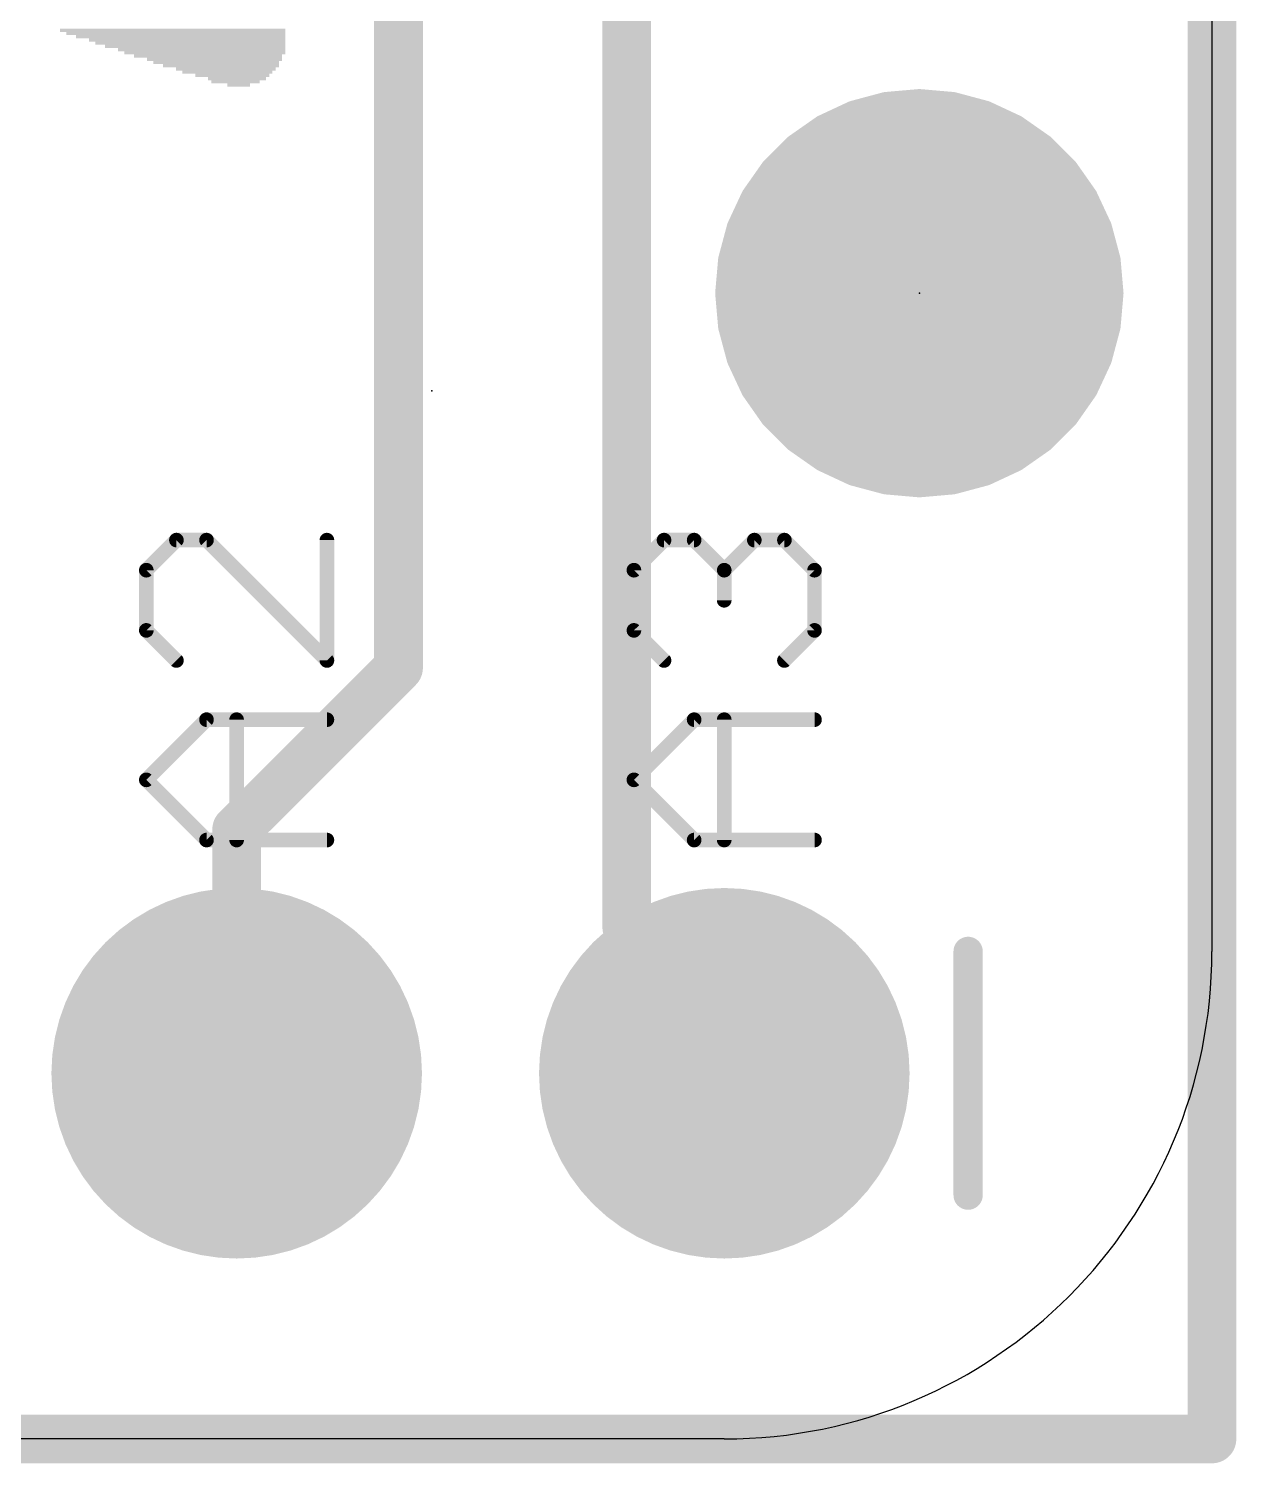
# Model space of a CAD drawing. Extents: x -0.1 to 28.1, y -0.3 to 17.1.
# Drawn here: x 21.78 to 28.07, y -0.25 to 7.22 of the extents above; entities that cross this region are included whole.
import ezdxf

# ---------------------------------------------------------------- set-up
doc = ezdxf.new("R2010")
doc.units = 0
for name, color, linetype in [('1', 12, 'CONTINUOUS'), ('16', 132, 'CONTINUOUS'), ('17', 110, 'CONTINUOUS'), ('20', 53, 'CONTINUOUS'), ('21', 40, 'CONTINUOUS'), ('22', 4, 'CONTINUOUS'), ('23', 53, 'CONTINUOUS'), ('24', 53, 'CONTINUOUS'), ('29', 253, 'CONTINUOUS'), ('41', 12, 'CONTINUOUS'), ('51', 253, 'CONTINUOUS')]:
    doc.layers.add(name, color=color, linetype=linetype)

# ---------------------------------------------------------------- blocks, each defined once
blk = doc.blocks.new('PIE')
at = {"const_width": 0.5}
blk.add_lwpolyline([(0, -0.25, 1), (0, 0.25, 1), (0, -0.25)], format="xyb", dxfattribs=at)
blk = doc.blocks.new('RECT')
blk.add_solid([(-0.5, -0.5), (0.5, -0.5), (-0.5, 0.5), (0.5, 0.5)])
blk = doc.blocks.new('ROUNDP')
at = {"const_width": 0.5}
blk.add_lwpolyline([(0, -0.25, 1), (0, 0.25, 1), (0, -0.25)], format="xyb", dxfattribs=at)

msp = doc.modelspace()

# ---------------------------------------------------------------- linework, layer by layer
at = {"layer": '1', "const_width": 0.254}
for points in [[(24.892, 8.636), (24.892, 2.54)], [(23.7031, 8.398), (23.7031, 3.8911)], [(23.7031, 3.8911), (22.86, 3.048)], [(22.86, 3.048), (22.86, 1.778)], [(24.892, 2.54), (25.4, 1.778)]]:
    msp.add_lwpolyline(points, dxfattribs=at)
at = {"layer": '1', "const_width": 0.127}
for points in [[(23.748, 3.8462, 1), (23.6582, 3.936)], [(23.6396, 3.8911, 1), (23.7666, 3.8911)], [(22.9235, 3.048, 1), (22.7965, 3.048)], [(22.8151, 3.0929, 1), (22.9049, 3.0031)], [(24.9448, 2.5752, 1), (24.8392, 2.5048)], [(24.8285, 2.54, 1), (24.9555, 2.54)], [(25.3472, 1.7428, 1), (25.4528, 1.8132)], [(22.7965, 1.778, 1), (22.9235, 1.778)]]:
    msp.add_lwpolyline(points, format="xyb", dxfattribs=at)
at = {"layer": '16', "const_width": 0.254}
for points in [[(27.94, 17.018), (27.94, -0.127)], [(27.94, -0.127), (0, -0.127)]]:
    msp.add_lwpolyline(points, dxfattribs=at)
at = {"layer": '16', "const_width": 0.127}
for points in [[(27.94, -0.1905, 1), (27.94, -0.0635)], [(27.8765, -0.127, 1), (28.0035, -0.127)]]:
    msp.add_lwpolyline(points, format="xyb", dxfattribs=at)
at = {"layer": '20'}
for p, q in [((27.94, 14.478), (27.94, 2.413)), ((25.4, -0.127), (2.54, -0.127))]:
    msp.add_line(p, q, dxfattribs=at)
msp.add_arc((25.4, 2.413), 2.54, 270, 0, dxfattribs=at)
at = {"layer": '21', "const_width": 0.0762}
for points in [[(22.5461, 4.5556), (22.3893, 4.3989)], [(22.7028, 4.5556), (22.5461, 4.5556)], [(23.3299, 3.9286), (22.7028, 4.5556)], [(23.3299, 4.5556), (23.3299, 3.9286)], [(24.9293, 4.3989), (25.0861, 4.5556)], [(25.0861, 4.5556), (25.2428, 4.5556)], [(25.2428, 4.5556), (25.3996, 4.3989)], [(25.3996, 4.3989), (25.5564, 4.5556)], [(25.5564, 4.5556), (25.7131, 4.5556)], [(25.7131, 4.5556), (25.8699, 4.3989)], [(22.3893, 4.3989), (22.3893, 4.0853)], [(24.9293, 4.0853), (24.9293, 4.3989)], [(25.3996, 4.3989), (25.3996, 4.2421)], [(25.8699, 4.3989), (25.8699, 4.0853)], [(22.3893, 4.0853), (22.5461, 3.9286)], [(25.0861, 3.9286), (24.9293, 4.0853)], [(25.8699, 4.0853), (25.7131, 3.9286)], [(22.3893, 3.3066), (22.7028, 3.6201)], [(22.7028, 3.6201), (23.3299, 3.6201)], [(22.8596, 2.9931), (22.8596, 3.6201)], [(24.9293, 3.3066), (25.2428, 3.6201)], [(25.2428, 3.6201), (25.8699, 3.6201)], [(25.3996, 2.9931), (25.3996, 3.6201)], [(22.7028, 2.9931), (22.3893, 3.3066)], [(25.2428, 2.9931), (24.9293, 3.3066)], [(23.3299, 2.9931), (22.7028, 2.9931)], [(25.8699, 2.9931), (25.2428, 2.9931)]]:
    msp.add_lwpolyline(points, dxfattribs=at)
at = {"layer": '21', "const_width": 0.0381}
for points in [[(22.5461, 4.5747, 1), (22.5461, 4.5366)], [(22.5595, 4.5422, 1), (22.5326, 4.5691)], [(22.7163, 4.5691, 1), (22.6894, 4.5422)], [(22.7028, 4.5366, 1), (22.7028, 4.5747)], [(23.349, 4.5556, 1), (23.3109, 4.5556)], [(25.0861, 4.5747, 1), (25.0861, 4.5366)], [(25.0995, 4.5422, 1), (25.0726, 4.5691)], [(25.2563, 4.5691, 1), (25.2294, 4.5422)], [(25.2428, 4.5366, 1), (25.2428, 4.5747)], [(25.5564, 4.5747, 1), (25.5564, 4.5366)], [(25.5698, 4.5422, 1), (25.5429, 4.5691)], [(25.7266, 4.5691, 1), (25.6997, 4.5422)], [(25.7131, 4.5366, 1), (25.7131, 4.5747)], [(22.4083, 4.3989, 1), (22.3702, 4.3989)], [(22.3758, 4.4124, 1), (22.4028, 4.3854)], [(24.9483, 4.3989, 1), (24.9102, 4.3989)], [(24.9158, 4.4124, 1), (24.9428, 4.3854)], [(25.4186, 4.3989, 1), (25.3805, 4.3989)], [(25.3861, 4.4124, 1), (25.4131, 4.3854)], [(25.3861, 4.3854, 1), (25.4131, 4.4124)], [(25.889, 4.3989, 1), (25.8509, 4.3989)], [(25.8564, 4.3854, 1), (25.8834, 4.4124)], [(25.3805, 4.2421, 1), (25.4186, 4.2421)], [(22.4028, 4.0988, 1), (22.3758, 4.0719)], [(24.9428, 4.0988, 1), (24.9158, 4.0719)], [(25.8834, 4.0719, 1), (25.8564, 4.0988)], [(22.3702, 4.0853, 1), (22.4083, 4.0853)], [(24.9102, 4.0853, 1), (24.9483, 4.0853)], [(25.8509, 4.0853, 1), (25.889, 4.0853)], [(22.5326, 3.9151, 1), (22.5595, 3.9421)], [(23.3109, 3.9286, 1), (23.349, 3.9286)], [(23.3164, 3.9151, 1), (23.3434, 3.9421)], [(25.0726, 3.9151, 1), (25.0995, 3.9421)], [(25.6997, 3.9421, 1), (25.7266, 3.9151)], [(22.7028, 3.6392, 1), (22.7028, 3.6011)], [(22.7163, 3.6067, 1), (22.6894, 3.6336)], [(22.8787, 3.6201, 1), (22.8406, 3.6201)], [(23.3299, 3.6011, 1), (23.3299, 3.6392)], [(25.2428, 3.6392, 1), (25.2428, 3.6011)], [(25.2563, 3.6067, 1), (25.2294, 3.6336)], [(25.4186, 3.6201, 1), (25.3805, 3.6201)], [(25.8699, 3.6011, 1), (25.8699, 3.6392)], [(22.4028, 3.3201, 1), (22.3758, 3.2931)], [(22.3758, 3.3201, 1), (22.4028, 3.2931)], [(24.9428, 3.3201, 1), (24.9158, 3.2931)], [(24.9158, 3.3201, 1), (24.9428, 3.2931)], [(22.7028, 3.0121, 1), (22.7028, 2.974)], [(22.6894, 2.9796, 1), (22.7163, 3.0065)], [(22.8406, 2.9931, 1), (22.8787, 2.9931)], [(23.3299, 2.974, 1), (23.3299, 3.0121)], [(25.2428, 3.0121, 1), (25.2428, 2.974)], [(25.2294, 2.9796, 1), (25.2563, 3.0065)], [(25.3805, 2.9931, 1), (25.4186, 2.9931)], [(25.8699, 2.974, 1), (25.8699, 3.0121)]]:
    msp.add_lwpolyline(points, format="xyb", dxfattribs=at)
at = {"layer": '23'}
msp.add_point((26.416, 5.842), dxfattribs=at)
at = {"layer": '24'}
msp.add_point((23.876, 5.334), dxfattribs=at)
at = {"layer": '29', "const_width": 0.127}
for points in [[(26.2424, 6.8268), (26.074, 6.7817)], [(26.416, 6.842), (26.2424, 6.8268)], [(26.5896, 6.8268), (26.416, 6.842)], [(26.758, 6.7817), (26.5896, 6.8268)], [(26.074, 6.7817), (25.916, 6.708)], [(26.916, 6.708), (26.758, 6.7817)], [(25.916, 6.708), (25.7732, 6.608)], [(25.9653, 6.731), (26.8667, 6.731)], [(27.0588, 6.608), (26.916, 6.708)], [(25.7732, 6.608), (25.65, 6.4848)], [(25.7692, 6.604), (27.0628, 6.604)], [(27.182, 6.4848), (27.0588, 6.608)], [(25.65, 6.4848), (25.55, 6.342)], [(25.6445, 6.477), (27.1875, 6.477)], [(27.282, 6.342), (27.182, 6.4848)], [(25.55, 6.342), (25.4763, 6.184)], [(25.5556, 6.35), (27.2764, 6.35)], [(27.3557, 6.184), (27.282, 6.342)], [(25.4945, 6.223), (27.3375, 6.223)], [(25.4763, 6.184), (25.4312, 6.0156)], [(27.4008, 6.0156), (27.3557, 6.184)], [(25.4527, 6.096), (27.3793, 6.096)], [(25.4312, 6.0156), (25.416, 5.842)], [(27.416, 5.842), (27.4008, 6.0156)], [(25.4271, 5.969), (27.4049, 5.969)], [(25.416, 5.842), (25.4312, 5.6684)], [(25.416, 5.842), (27.416, 5.842)], [(27.4008, 5.6684), (27.416, 5.842)], [(25.4271, 5.715), (27.4049, 5.715)], [(25.4312, 5.6684), (25.4763, 5.5)], [(27.3557, 5.5), (27.4008, 5.6684)], [(25.4527, 5.588), (27.3793, 5.588)], [(25.4763, 5.5), (25.55, 5.342)], [(27.282, 5.342), (27.3557, 5.5)], [(25.4945, 5.461), (27.3375, 5.461)], [(25.55, 5.342), (25.65, 5.1992)], [(25.5556, 5.334), (27.2764, 5.334)], [(27.182, 5.1992), (27.282, 5.342)], [(25.6445, 5.207), (27.1875, 5.207)], [(25.65, 5.1992), (25.7732, 5.076)], [(27.0588, 5.076), (27.182, 5.1992)], [(25.7692, 5.08), (27.0628, 5.08)], [(25.7732, 5.076), (25.916, 4.976)], [(26.916, 4.976), (27.0588, 5.076)], [(25.916, 4.976), (26.074, 4.9023)], [(25.9653, 4.953), (26.8667, 4.953)], [(26.758, 4.9023), (26.916, 4.976)], [(26.074, 4.9023), (26.2424, 4.8572)], [(26.5896, 4.8572), (26.758, 4.9023)], [(26.2424, 4.8572), (26.416, 4.842)], [(26.416, 4.842), (26.5896, 4.8572)]]:
    msp.add_lwpolyline(points, dxfattribs=at)
at = {"layer": '29', "const_width": 0.0635}
for points in [[(26.2396, 6.8584, 1), (26.2451, 6.7952)], [(26.2506, 6.7961, 1), (26.2341, 6.8575)], [(26.4188, 6.8736, 1), (26.4132, 6.8104)], [(26.4188, 6.8104, 1), (26.4132, 6.8736)], [(26.5979, 6.8575, 1), (26.5814, 6.7961)], [(26.5869, 6.7952, 1), (26.5924, 6.8584)], [(26.0658, 6.8124, 1), (26.0822, 6.751)], [(26.0874, 6.7529, 1), (26.0606, 6.8105)], [(26.7714, 6.8105, 1), (26.7446, 6.7529)], [(26.7498, 6.751, 1), (26.7662, 6.8124)], [(25.9026, 6.7368, 1), (25.9294, 6.6792)], [(25.9342, 6.682, 1), (25.8978, 6.734)], [(25.9653, 6.7628, 1), (25.9653, 6.6993)], [(26.8667, 6.6993, 1), (26.8667, 6.7628)], [(26.9342, 6.734, 1), (26.8978, 6.682)], [(26.9026, 6.6792, 1), (26.9294, 6.7368)], [(25.7692, 6.6357, 1), (25.7692, 6.5723)], [(25.755, 6.6341, 1), (25.7914, 6.582)], [(25.7957, 6.5856, 1), (25.7508, 6.6305)], [(27.0812, 6.6305, 1), (27.0363, 6.5856)], [(27.0406, 6.582, 1), (27.077, 6.6341)], [(27.0628, 6.5723, 1), (27.0628, 6.6357)], [(25.6445, 6.5088, 1), (25.6445, 6.4453)], [(25.6275, 6.5072, 1), (25.6724, 6.4623)], [(25.676, 6.4666, 1), (25.6239, 6.503)], [(27.2081, 6.503, 1), (27.156, 6.4666)], [(27.1596, 6.4623, 1), (27.2045, 6.5072)], [(27.1875, 6.4453, 1), (27.1875, 6.5088)], [(25.524, 6.3602, 1), (25.576, 6.3238)], [(25.5788, 6.3286, 1), (25.5212, 6.3554)], [(25.5556, 6.3818, 1), (25.5556, 6.3183)], [(27.3108, 6.3554, 1), (27.2532, 6.3286)], [(27.256, 6.3238, 1), (27.308, 6.3602)], [(27.2764, 6.3183, 1), (27.2764, 6.3818)], [(25.4945, 6.2547, 1), (25.4945, 6.1913)], [(27.3375, 6.1913, 1), (27.3375, 6.2547)], [(25.4475, 6.1974, 1), (25.5051, 6.1706)], [(25.507, 6.1758, 1), (25.4456, 6.1922)], [(27.3864, 6.1922, 1), (27.325, 6.1758)], [(27.3269, 6.1706, 1), (27.3845, 6.1974)], [(25.4527, 6.1277, 1), (25.4527, 6.0643)], [(27.3793, 6.0643, 1), (27.3793, 6.1277)], [(25.4005, 6.0239, 1), (25.4619, 6.0074)], [(25.4628, 6.0129, 1), (25.3996, 6.0184)], [(27.4324, 6.0184, 1), (27.3692, 6.0129)], [(27.3701, 6.0074, 1), (27.4315, 6.0239)], [(25.4271, 6.0008, 1), (25.4271, 5.9373)], [(27.4049, 5.9373, 1), (27.4049, 6.0008)], [(25.416, 5.8738, 1), (25.416, 5.8103)], [(25.4476, 5.8448, 1), (25.3844, 5.8392)], [(27.4476, 5.8392, 1), (27.3844, 5.8448)], [(27.416, 5.8103, 1), (27.416, 5.8738)], [(25.3844, 5.8448, 1), (25.4476, 5.8392)], [(27.3844, 5.8392, 1), (27.4476, 5.8448)], [(25.4271, 5.7467, 1), (25.4271, 5.6833)], [(27.4049, 5.6833, 1), (27.4049, 5.7467)], [(25.4619, 5.6766, 1), (25.4005, 5.6601)], [(25.3996, 5.6656, 1), (25.4628, 5.6711)], [(27.3692, 5.6711, 1), (27.4324, 5.6656)], [(27.4315, 5.6601, 1), (27.3701, 5.6766)], [(25.4527, 5.6197, 1), (25.4527, 5.5563)], [(27.3793, 5.5563, 1), (27.3793, 5.6197)], [(25.5051, 5.5134, 1), (25.4475, 5.4866)], [(25.4456, 5.4918, 1), (25.507, 5.5082)], [(27.325, 5.5082, 1), (27.3864, 5.4918)], [(27.3845, 5.4866, 1), (27.3269, 5.5134)], [(25.4945, 5.4928, 1), (25.4945, 5.4293)], [(27.3375, 5.4293, 1), (27.3375, 5.4928)], [(25.576, 5.3602, 1), (25.524, 5.3238)], [(25.5212, 5.3286, 1), (25.5788, 5.3554)], [(25.5556, 5.3658, 1), (25.5556, 5.3023)], [(27.2532, 5.3554, 1), (27.3108, 5.3286)], [(27.308, 5.3238, 1), (27.256, 5.3602)], [(27.2764, 5.3023, 1), (27.2764, 5.3658)], [(25.6445, 5.2387, 1), (25.6445, 5.1753)], [(25.6724, 5.2217, 1), (25.6275, 5.1768)], [(25.6239, 5.181, 1), (25.676, 5.2174)], [(27.156, 5.2174, 1), (27.2081, 5.181)], [(27.2045, 5.1768, 1), (27.1596, 5.2217)], [(27.1875, 5.1753, 1), (27.1875, 5.2387)], [(25.7692, 5.1117, 1), (25.7692, 5.0483)], [(25.7914, 5.102, 1), (25.755, 5.0499)], [(25.7508, 5.0535, 1), (25.7957, 5.0984)], [(27.0363, 5.0984, 1), (27.0812, 5.0535)], [(27.077, 5.0499, 1), (27.0406, 5.102)], [(27.0628, 5.0483, 1), (27.0628, 5.1117)], [(25.9294, 5.0048, 1), (25.9026, 4.9472)], [(25.8978, 4.95, 1), (25.9342, 5.002)], [(25.9653, 4.9848, 1), (25.9653, 4.9213)], [(26.8667, 4.9213, 1), (26.8667, 4.9848)], [(26.8978, 5.002, 1), (26.9342, 4.95)], [(26.9294, 4.9472, 1), (26.9026, 5.0048)], [(26.0822, 4.933, 1), (26.0658, 4.8716)], [(26.0606, 4.8735, 1), (26.0874, 4.9311)], [(26.7446, 4.9311, 1), (26.7714, 4.8735)], [(26.7662, 4.8716, 1), (26.7498, 4.933)], [(26.2451, 4.8888, 1), (26.2396, 4.8256)], [(26.2341, 4.8265, 1), (26.2506, 4.8879)], [(26.4132, 4.8736, 1), (26.4188, 4.8104)], [(26.4132, 4.8104, 1), (26.4188, 4.8736)], [(26.5814, 4.8879, 1), (26.5979, 4.8265)], [(26.5924, 4.8256, 1), (26.5869, 4.8888)]]:
    msp.add_lwpolyline(points, format="xyb", dxfattribs=at)
at = {"layer": '41', "const_width": 0.127}
for points in [[(26.2424, 6.8268), (26.074, 6.7817)], [(26.416, 6.842), (26.2424, 6.8268)], [(26.5896, 6.8268), (26.416, 6.842)], [(26.758, 6.7817), (26.5896, 6.8268)], [(26.074, 6.7817), (25.916, 6.708)], [(26.916, 6.708), (26.758, 6.7817)], [(25.916, 6.708), (25.7732, 6.608)], [(25.9653, 6.731), (26.8667, 6.731)], [(27.0588, 6.608), (26.916, 6.708)], [(25.7732, 6.608), (25.65, 6.4848)], [(25.7692, 6.604), (27.0628, 6.604)], [(27.182, 6.4848), (27.0588, 6.608)], [(25.65, 6.4848), (25.55, 6.342)], [(25.6445, 6.477), (27.1875, 6.477)], [(27.282, 6.342), (27.182, 6.4848)], [(25.55, 6.342), (25.4763, 6.184)], [(25.5556, 6.35), (27.2764, 6.35)], [(27.3557, 6.184), (27.282, 6.342)], [(25.4945, 6.223), (27.3375, 6.223)], [(25.4763, 6.184), (25.4312, 6.0156)], [(27.4008, 6.0156), (27.3557, 6.184)], [(25.4527, 6.096), (27.3793, 6.096)], [(25.4312, 6.0156), (25.416, 5.842)], [(27.416, 5.842), (27.4008, 6.0156)], [(25.4271, 5.969), (27.4049, 5.969)], [(25.416, 5.842), (25.4312, 5.6684)], [(25.416, 5.842), (27.416, 5.842)], [(27.4008, 5.6684), (27.416, 5.842)], [(25.4271, 5.715), (27.4049, 5.715)], [(25.4312, 5.6684), (25.4763, 5.5)], [(27.3557, 5.5), (27.4008, 5.6684)], [(25.4527, 5.588), (27.3793, 5.588)], [(25.4763, 5.5), (25.55, 5.342)], [(27.282, 5.342), (27.3557, 5.5)], [(25.4945, 5.461), (27.3375, 5.461)], [(25.55, 5.342), (25.65, 5.1992)], [(25.5556, 5.334), (27.2764, 5.334)], [(27.182, 5.1992), (27.282, 5.342)], [(25.6445, 5.207), (27.1875, 5.207)], [(25.65, 5.1992), (25.7732, 5.076)], [(27.0588, 5.076), (27.182, 5.1992)], [(25.7692, 5.08), (27.0628, 5.08)], [(25.7732, 5.076), (25.916, 4.976)], [(26.916, 4.976), (27.0588, 5.076)], [(25.916, 4.976), (26.074, 4.9023)], [(25.9653, 4.953), (26.8667, 4.953)], [(26.758, 4.9023), (26.916, 4.976)], [(26.074, 4.9023), (26.2424, 4.8572)], [(26.5896, 4.8572), (26.758, 4.9023)], [(26.2424, 4.8572), (26.416, 4.842)], [(26.416, 4.842), (26.5896, 4.8572)]]:
    msp.add_lwpolyline(points, dxfattribs=at)
at = {"layer": '41', "const_width": 0.0635}
for points in [[(26.2396, 6.8584, 1), (26.2451, 6.7952)], [(26.2506, 6.7961, 1), (26.2341, 6.8575)], [(26.4188, 6.8736, 1), (26.4132, 6.8104)], [(26.4188, 6.8104, 1), (26.4132, 6.8736)], [(26.5979, 6.8575, 1), (26.5814, 6.7961)], [(26.5869, 6.7952, 1), (26.5924, 6.8584)], [(26.0658, 6.8124, 1), (26.0822, 6.751)], [(26.0874, 6.7529, 1), (26.0606, 6.8105)], [(26.7714, 6.8105, 1), (26.7446, 6.7529)], [(26.7498, 6.751, 1), (26.7662, 6.8124)], [(25.9026, 6.7368, 1), (25.9294, 6.6792)], [(25.9342, 6.682, 1), (25.8978, 6.734)], [(25.9653, 6.7628, 1), (25.9653, 6.6993)], [(26.8667, 6.6993, 1), (26.8667, 6.7628)], [(26.9342, 6.734, 1), (26.8978, 6.682)], [(26.9026, 6.6792, 1), (26.9294, 6.7368)], [(25.7692, 6.6357, 1), (25.7692, 6.5723)], [(25.755, 6.6341, 1), (25.7914, 6.582)], [(25.7957, 6.5856, 1), (25.7508, 6.6305)], [(27.0812, 6.6305, 1), (27.0363, 6.5856)], [(27.0406, 6.582, 1), (27.077, 6.6341)], [(27.0628, 6.5723, 1), (27.0628, 6.6357)], [(25.6445, 6.5088, 1), (25.6445, 6.4453)], [(25.6275, 6.5072, 1), (25.6724, 6.4623)], [(25.676, 6.4666, 1), (25.6239, 6.503)], [(27.2081, 6.503, 1), (27.156, 6.4666)], [(27.1596, 6.4623, 1), (27.2045, 6.5072)], [(27.1875, 6.4453, 1), (27.1875, 6.5088)], [(25.524, 6.3602, 1), (25.576, 6.3238)], [(25.5788, 6.3286, 1), (25.5212, 6.3554)], [(25.5556, 6.3818, 1), (25.5556, 6.3183)], [(27.3108, 6.3554, 1), (27.2532, 6.3286)], [(27.256, 6.3238, 1), (27.308, 6.3602)], [(27.2764, 6.3183, 1), (27.2764, 6.3818)], [(25.4945, 6.2547, 1), (25.4945, 6.1913)], [(27.3375, 6.1913, 1), (27.3375, 6.2547)], [(25.4475, 6.1974, 1), (25.5051, 6.1706)], [(25.507, 6.1758, 1), (25.4456, 6.1922)], [(27.3864, 6.1922, 1), (27.325, 6.1758)], [(27.3269, 6.1706, 1), (27.3845, 6.1974)], [(25.4527, 6.1277, 1), (25.4527, 6.0643)], [(27.3793, 6.0643, 1), (27.3793, 6.1277)], [(25.4005, 6.0239, 1), (25.4619, 6.0074)], [(25.4628, 6.0129, 1), (25.3996, 6.0184)], [(27.4324, 6.0184, 1), (27.3692, 6.0129)], [(27.3701, 6.0074, 1), (27.4315, 6.0239)], [(25.4271, 6.0008, 1), (25.4271, 5.9373)], [(27.4049, 5.9373, 1), (27.4049, 6.0008)], [(25.416, 5.8738, 1), (25.416, 5.8103)], [(25.4476, 5.8448, 1), (25.3844, 5.8392)], [(27.4476, 5.8392, 1), (27.3844, 5.8448)], [(27.416, 5.8103, 1), (27.416, 5.8738)], [(25.3844, 5.8448, 1), (25.4476, 5.8392)], [(27.3844, 5.8392, 1), (27.4476, 5.8448)], [(25.4271, 5.7467, 1), (25.4271, 5.6833)], [(27.4049, 5.6833, 1), (27.4049, 5.7467)], [(25.4619, 5.6766, 1), (25.4005, 5.6601)], [(25.3996, 5.6656, 1), (25.4628, 5.6711)], [(27.3692, 5.6711, 1), (27.4324, 5.6656)], [(27.4315, 5.6601, 1), (27.3701, 5.6766)], [(25.4527, 5.6197, 1), (25.4527, 5.5563)], [(27.3793, 5.5563, 1), (27.3793, 5.6197)], [(25.5051, 5.5134, 1), (25.4475, 5.4866)], [(25.4456, 5.4918, 1), (25.507, 5.5082)], [(27.325, 5.5082, 1), (27.3864, 5.4918)], [(27.3845, 5.4866, 1), (27.3269, 5.5134)], [(25.4945, 5.4928, 1), (25.4945, 5.4293)], [(27.3375, 5.4293, 1), (27.3375, 5.4928)], [(25.576, 5.3602, 1), (25.524, 5.3238)], [(25.5212, 5.3286, 1), (25.5788, 5.3554)], [(25.5556, 5.3658, 1), (25.5556, 5.3023)], [(27.2532, 5.3554, 1), (27.3108, 5.3286)], [(27.308, 5.3238, 1), (27.256, 5.3602)], [(27.2764, 5.3023, 1), (27.2764, 5.3658)], [(25.6445, 5.2387, 1), (25.6445, 5.1753)], [(25.6724, 5.2217, 1), (25.6275, 5.1768)], [(25.6239, 5.181, 1), (25.676, 5.2174)], [(27.156, 5.2174, 1), (27.2081, 5.181)], [(27.2045, 5.1768, 1), (27.1596, 5.2217)], [(27.1875, 5.1753, 1), (27.1875, 5.2387)], [(25.7692, 5.1117, 1), (25.7692, 5.0483)], [(25.7914, 5.102, 1), (25.755, 5.0499)], [(25.7508, 5.0535, 1), (25.7957, 5.0984)], [(27.0363, 5.0984, 1), (27.0812, 5.0535)], [(27.077, 5.0499, 1), (27.0406, 5.102)], [(27.0628, 5.0483, 1), (27.0628, 5.1117)], [(25.9294, 5.0048, 1), (25.9026, 4.9472)], [(25.8978, 4.95, 1), (25.9342, 5.002)], [(25.9653, 4.9848, 1), (25.9653, 4.9213)], [(26.8667, 4.9213, 1), (26.8667, 4.9848)], [(26.8978, 5.002, 1), (26.9342, 4.95)], [(26.9294, 4.9472, 1), (26.9026, 5.0048)], [(26.0822, 4.933, 1), (26.0658, 4.8716)], [(26.0606, 4.8735, 1), (26.0874, 4.9311)], [(26.7446, 4.9311, 1), (26.7714, 4.8735)], [(26.7662, 4.8716, 1), (26.7498, 4.933)], [(26.2451, 4.8888, 1), (26.2396, 4.8256)], [(26.2341, 4.8265, 1), (26.2506, 4.8879)], [(26.4132, 4.8736, 1), (26.4188, 4.8104)], [(26.4132, 4.8104, 1), (26.4188, 4.8736)], [(26.5814, 4.8879, 1), (26.5979, 4.8265)], [(26.5924, 4.8256, 1), (26.5869, 4.8888)]]:
    msp.add_lwpolyline(points, format="xyb", dxfattribs=at)
at = {"layer": '51', "const_width": 0.1524}
msp.add_lwpolyline([(26.67, 1.143), (26.67, 2.413)], dxfattribs=at)
at = {"layer": '51', "const_width": 0.0762}
for points in [[(26.7081, 2.413, 1), (26.6319, 2.413)], [(26.6319, 1.143, 1), (26.7081, 1.143)]]:
    msp.add_lwpolyline(points, format="xyb", dxfattribs=at)

# ---------------------------------------------------------------- block references
at = {"layer": '1'}
msp.add_blockref('PIE', (26.416, 5.842), dxfattribs=at)
at = {"layer": '17', "xscale": 1.778, "yscale": 1.778, "rotation": 270}
for p in [(22.86, 1.778), (22.86, 1.778), (25.4, 1.778), (25.4, 1.778)]:
    msp.add_blockref('ROUNDP', p, dxfattribs=at)
at = {"layer": '22', "rotation": 180}
for p, xscale, yscale in [((22.5265, 7.2116), 1.1734, 0.0168), ((22.5433, 7.1948), 1.1399, 0.0168), ((22.5684, 7.1781), 1.0896, 0.0167), ((22.6019, 7.1613), 1.0226, 0.0168), ((22.6187, 7.1445), 0.989, 0.0168), ((22.6439, 7.1278), 0.9387, 0.0167), ((22.6774, 7.111), 0.8717, 0.0168), ((22.6941, 7.0942), 0.8382, 0.0168), ((22.7109, 7.0775), 0.7712, 0.0167), ((22.7445, 7.0607), 0.7041, 0.0168), ((22.7528, 7.0439), 0.6538, 0.0168), ((22.778, 7.0272), 0.6035, 0.0167), ((22.8031, 7.0104), 0.5196, 0.0168), ((22.8115, 6.9937), 0.4694, 0.0167), ((22.8366, 6.9769), 0.3856, 0.0168), ((22.8618, 6.9601), 0.3018, 0.0168), ((22.8534, 6.9434), 0.2514, 0.0167), ((22.8702, 6.9266), 0.1173, 0.0168)]:
    msp.add_blockref('RECT', p, dxfattribs=dict(at, xscale=xscale, yscale=yscale))
at = {"layer": '29', "xscale": 1.9304, "yscale": 1.9304, "rotation": 270}
for p in [(22.86, 1.778), (25.4, 1.778)]:
    msp.add_blockref('ROUNDP', p, dxfattribs=at)
at = {"layer": '51', "xscale": 0.508, "yscale": 0.508, "rotation": 180}
for p in [(22.86, 1.778), (25.4, 1.778)]:
    msp.add_blockref('RECT', p, dxfattribs=at)

doc.saveas('drawing.dxf')
